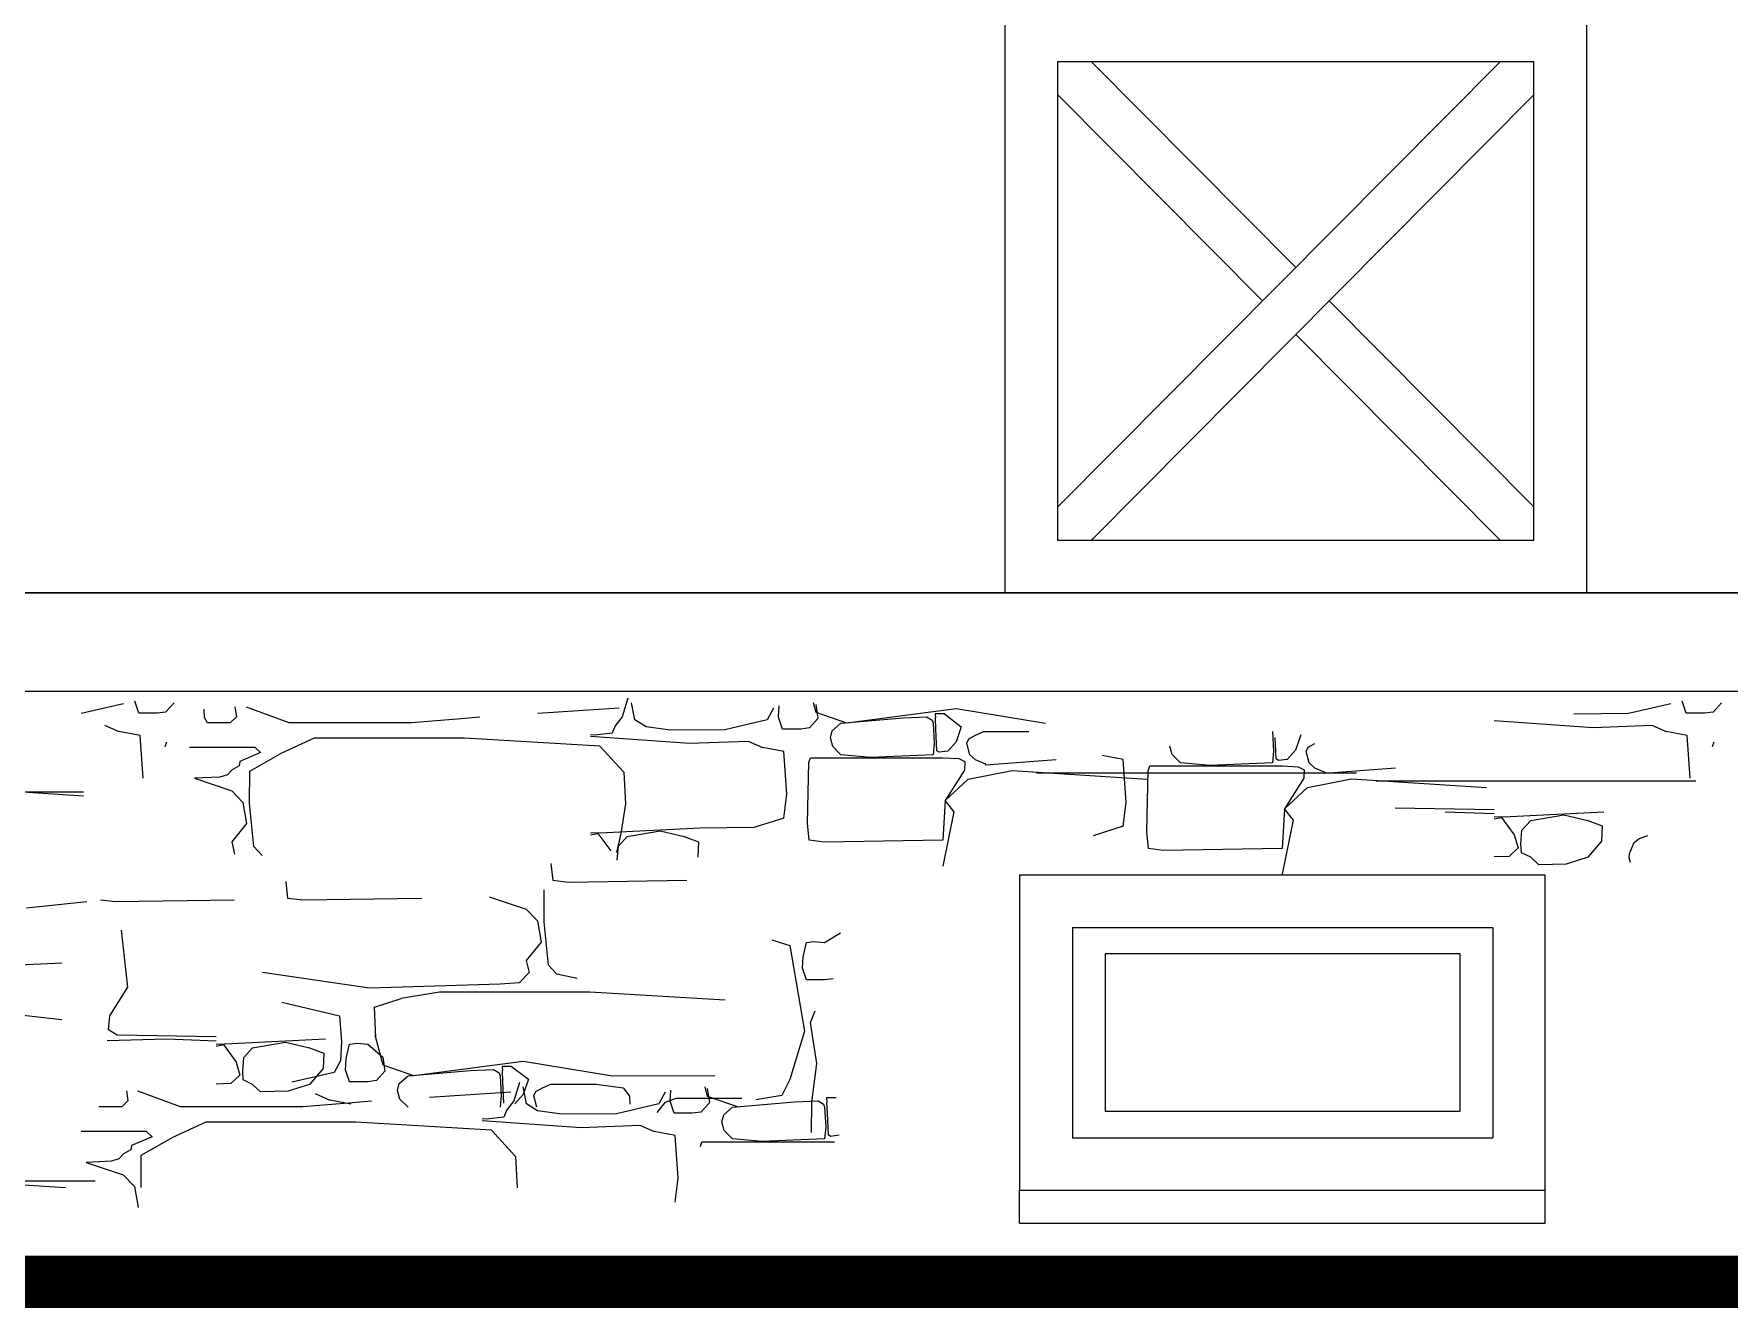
# Model space of a CAD drawing. Header units: millimetres. Extents: x 85048 to 158814, y 1395 to 38919.
# Drawn here: x 115784 to 118366, y 2807 to 4749 of the extents above; entities that cross this region are included whole.
import ezdxf

# ---------------------------------------------------------------- set-up
doc = ezdxf.new("R2010")
doc.units = ezdxf.units.MM
doc.layers.add('hatches', color=8, linetype='Continuous')
doc.layers.add('wall', color=5, linetype='Continuous')

msp = doc.modelspace()

# ---------------------------------------------------------------- linework, layer by layer
at = {"layer": 'hatches', "color": 252, "ltscale": 50, "true_color": 0x8f9991}
for p, q in [((115920.7, 3728.2, 12.1), (115856.2, 3713.2, 12.1)), ((115944, 3714, 12.1), (115937.9, 3732.1, 12.1)), ((115997.7, 3729.9, 12.1), (115984.8, 3715.7, 12.1)), ((116044.2, 3707.2, -43.9), (116043.3, 3720.3, -43.9)), ((116090, 3723.6, -43.9), (116092.5, 3708.2, -43.9)), ((116172.7, 3699.4, -43.9), (116107.7, 3723.2, -43.9)), ((116551.7, 3714, -43.9), (116675.5, 3722.2, -43.9)), ((116688.7, 3736.6, -99.9), (116680.1, 3708.5, -99.9)), ((116699.5, 3703.9, -99.9), (116694.3, 3729.9, -99.9)), ((116910.6, 3721.4, -99.9), (116901, 3703.9, -99.9)), ((116918.2, 3707.7, -99.9), (116919.3, 3724.9, -99.9)), ((116975.5, 3714.8, -99.9), (116971.5, 3729.9, -99.9)), ((116974.9, 3727.1, -99.9), (116978.1, 3705.6, -99.9)), ((117188.9, 3720.6, -99.9), (117022.3, 3698.7, -99.9)), ((117324.8, 3698.1, -99.9), (117188.9, 3720.6, -99.9)), ((118277.4, 3728.2, 15.9), (118212.9, 3713.2, 15.9)), ((118300.7, 3714, 15.9), (118294.6, 3732.1, 15.9)), ((118354.4, 3729.9, 15.9), (118341.6, 3715.7, 15.9)), ((115891.7, 3695.8, 12.1), (115913.7, 3686, 12.1)), ((115971.7, 3714, 12.1), (115944, 3714, 12.1)), ((115984.8, 3715.7, 12.1), (115971.7, 3714, 12.1)), ((116048.3, 3699.4, -43.9), (116044.2, 3707.2, -43.9)), ((116083.3, 3699.4, -43.9), (116048.3, 3699.4, -43.9)), ((116092.5, 3708.2, -43.9), (116083.3, 3699.4, -43.9)), ((116359, 3699.4, -43.9), (116172.7, 3699.4, -43.9)), ((116434.7, 3705.3, -43.9), (116359, 3699.4, -43.9)), ((116463.4, 3707.7, -43.9), (116434.7, 3705.3, -43.9)), ((116669.4, 3694.6, -99.9), (116664.9, 3683.4, -99.9)), ((116680.1, 3708.5, -99.9), (116669.4, 3694.6, -99.9)), ((116716.6, 3693.1, -99.9), (116699.5, 3703.9, -99.9)), ((116753.5, 3688, -99.9), (116716.6, 3693.1, -99.9)), ((116901, 3703.9, -99.9), (116836.6, 3688.8, -99.9)), ((116924.4, 3689.7, -99.9), (116918.2, 3707.7, -99.9)), ((116978.1, 3705.6, -99.9), (116965.2, 3691.4, -99.9)), ((117022.3, 3698.7, -99.9), (116975.5, 3714.8, -99.9)), ((116999.9, 3687, -99.9), (117013.4, 3698.7, -99.9)), ((117013.4, 3698.7, -99.9), (117108, 3706.6, -99.9)), ((117108, 3706.6, -99.9), (117143.7, 3708.2, -99.9)), ((117143.7, 3708.2, -99.9), (117152.1, 3703.3, -99.9)), ((117152.1, 3703.3, -99.9), (117153.7, 3698.7, -99.9)), ((117153.7, 3698.7, -99.9), (117155.4, 3668.4, -99.9)), ((117171.1, 3713.1, -99.9), (117156.7, 3712.9, -99.9)), ((117156.7, 3712.9, -99.9), (117157.2, 3706.6, -99.9)), ((117157.9, 3689.5, -99.9), (117157.2, 3706.6, -99.9)), ((117171.1, 3713.1, -99.9), (117196.7, 3693.3, -99.9)), ((117196.7, 3693.3, -99.9), (117188.8, 3670.2, -99.9)), ((118008.5, 3703, 15.9), (118159.3, 3692.3, 15.9)), ((118212.9, 3713.2, 15.9), (118129.8, 3712.4, 15.9)), ((118159.3, 3692.3, 15.9), (118248.4, 3695.8, 15.9)), ((118248.4, 3695.8, 15.9), (118270.5, 3686, 15.9)), ((118328.4, 3714, 15.9), (118300.7, 3714, 15.9)), ((118341.6, 3715.7, 15.9), (118328.4, 3714, 15.9)), ((115945.8, 3679.9, 12.1), (115913.7, 3686, 12.1)), ((115950.3, 3614.8, 12.1), (115945.8, 3679.9, 12.1)), ((115984, 3663.1, 12.1), (115986.5, 3670.4, 12.1)), ((116211, 3675.8, -43.9), (116159.2, 3652, 12.1)), ((116439.8, 3675.8, -43.9), (116211, 3675.8, -43.9)), ((116646.3, 3663.8, -43.9), (116439.8, 3675.8, -43.9)), ((116638.2, 3680.4, -99.9), (116632.1, 3680.8, -99.9)), ((116632.1, 3678.7, -99.9), (116782.9, 3668, -99.9)), ((116664.9, 3683.4, -99.9), (116638.2, 3680.4, -99.9)), ((116836.6, 3688.8, -99.9), (116753.5, 3688, -99.9)), ((116782.9, 3668, -99.9), (116872.1, 3671.5, -99.9)), ((116872.1, 3671.5, -99.9), (116894.1, 3661.7, -99.9)), ((116952.1, 3689.7, -99.9), (116924.4, 3689.7, -99.9)), ((116965.2, 3691.4, -99.9), (116952.1, 3689.7, -99.9)), ((116997.2, 3676.3, -99.9), (116999.9, 3687, -99.9)), ((117000.9, 3663.3, -99.9), (116997.2, 3676.3, -99.9)), ((117155.4, 3668.4, -99.9), (117153.7, 3650.7, -99.9)), ((117159.3, 3656.8, -99.9), (117157.9, 3689.5, -99.9)), ((117188.8, 3670.2, -99.9), (117176, 3656, -99.9)), ((117205, 3668, -99.9), (117208.1, 3674.8, -99.9)), ((117209.7, 3650.7, -99.9), (117205, 3668, -99.9)), ((117208.1, 3674.8, -99.9), (117218.3, 3680.4, -99.9)), ((117218.3, 3680.4, -99.9), (117231.1, 3685.8, -99.9)), ((117231.1, 3685.8, -99.9), (117266.9, 3686.1, -99.9)), ((117266.9, 3686.1, -99.9), (117299.7, 3685.9, -99.9)), ((117670.6, 3686.1, 12.1), (117672.3, 3655.9, 12.1)), ((117676.2, 3644.3, 12.1), (117674.8, 3677, 12.1)), ((117713.6, 3680.8, 12.1), (117705.7, 3657.7, 12.1)), ((117725, 3662.3, 12.1), (117735.2, 3667.9, 12.1)), ((118302.5, 3679.9, 15.9), (118270.5, 3686, 15.9)), ((118307, 3614.8, 15.9), (118302.5, 3679.9, 15.9)), ((118340.8, 3663.1, 15.9), (118343.2, 3670.4, 15.9)), ((116121, 3661.8, 12.1), (116021.1, 3661.8, 12.1)), ((116129.3, 3653.8, 12.1), (116097.9, 3640.4, 12.1)), ((116112.8, 3625.4, 12.1), (116159.2, 3652, 12.1)), ((116121, 3661.8, 12.1), (116129.3, 3653.8, 12.1)), ((116682.8, 3623.8, 12.1), (116646.3, 3663.8, -43.9)), ((116926.2, 3655.6, -99.9), (116894.1, 3661.7, -99.9)), ((116930.7, 3590.5, -99.9), (116926.2, 3655.6, -99.9)), ((116964.4, 3638.8, -99.9), (116966.9, 3646.1, -99.9)), ((116966.9, 3646.1, -99.9), (117168.6, 3646.1, -99.9)), ((117013.4, 3650.7, -99.9), (117000.9, 3663.3, -99.9)), ((117058.6, 3646.5, -99.9), (117013.4, 3650.7, -99.9)), ((117153.7, 3650.7, -99.9), (117058.6, 3646.5, -99.9)), ((117162.8, 3654.3, -99.9), (117159.3, 3656.8, -99.9)), ((117176, 3656, -99.9), (117162.8, 3654.3, -99.9)), ((117168.6, 3646.1, -99.9), (117193, 3644.9, -99.9)), ((117193, 3644.9, -99.9), (117202, 3640.1, -99.9)), ((117218.3, 3642.6, -99.9), (117209.7, 3650.7, -99.9)), ((117234, 3636.1, -99.9), (117218.3, 3642.6, -99.9)), ((117341, 3642.6, -99.9), (117233.5, 3634.7, -99.9)), ((117443.1, 3643.1, 12.1), (117411, 3649.2, 12.1)), ((117447.6, 3578, 12.1), (117443.1, 3643.1, 12.1)), ((117517.8, 3650.8, 12.1), (117514.1, 3663.8, 12.1)), ((117530.4, 3638.1, 12.1), (117517.8, 3650.8, 12.1)), ((117672.3, 3655.9, 12.1), (117670.6, 3638.1, 12.1)), ((117679.7, 3641.7, 12.1), (117676.2, 3644.3, 12.1)), ((117692.9, 3643.4, 12.1), (117679.7, 3641.7, 12.1)), ((117705.7, 3657.7, 12.1), (117692.9, 3643.4, 12.1)), ((117721.9, 3655.5, 12.1), (117725, 3662.3, 12.1)), ((117726.6, 3638.1, 12.1), (117721.9, 3655.5, 12.1)), ((116067.4, 3616.6, 12.1), (116028.9, 3614.7, 12.1)), ((116078.8, 3620.1, 12.1), (116067.4, 3616.6, 12.1)), ((116086, 3627.8, 12.1), (116078.8, 3620.1, 12.1)), ((116097, 3633.9, 12.1), (116086, 3627.8, 12.1)), ((116097.9, 3640.4, 12.1), (116097, 3633.9, 12.1)), ((116112.6, 3576.6, 12.1), (116112.8, 3625.4, 12.1)), ((116682.8, 3623.8, 12.1), (116685.4, 3575.9, 12.1)), ((116962.2, 3546.2, -99.9), (116964.4, 3638.8, -99.9)), ((117201.3, 3627.3, -99.9), (117172, 3580.7, -99.9)), ((117202, 3640.1, -99.9), (117201.3, 3627.3, -99.9)), ((117207.3, 3613.2, -99.9), (117274, 3626.5, -99.9)), ((117233.5, 3634.7, -99.9), (117234, 3636.1, -99.9)), ((117274, 3626.5, -99.9), (117479.6, 3613.2, -99.9)), ((117798.5, 3622.7, 123), (117311.1, 3622.7, 123)), ((117479.1, 3533.7, 12.1), (117481.3, 3626.3, 12.1)), ((117481.3, 3626.3, 12.1), (117483.8, 3633.6, 12.1)), ((117483.8, 3633.6, 12.1), (117685.5, 3633.6, 12.1)), ((117575.5, 3634, 12.1), (117530.4, 3638.1, 12.1)), ((117670.6, 3638.1, 12.1), (117575.5, 3634, 12.1)), ((117685.5, 3633.6, 12.1), (117709.9, 3632.4, 12.1)), ((117709.9, 3632.4, 12.1), (117718.9, 3627.6, 12.1)), ((117718.9, 3627.6, 12.1), (117718.2, 3614.8, 12.1)), ((117735.2, 3630.1, 12.1), (117726.6, 3638.1, 12.1)), ((117750.9, 3623.6, 12.1), (117735.2, 3630.1, 12.1)), ((117857.9, 3630.1, 12.1), (117750.4, 3622.2, 12.1)), ((117750.4, 3622.2, 12.1), (117750.9, 3623.6, 12.1)), ((115717, 3597.2, 12.1), (115859.9, 3588, 12.1)), ((115859.8, 3593.5, 235), (115754.1, 3593.5, 235)), ((116028.9, 3614.7, 12.1), (116085.4, 3595.7, 12.1)), ((116085.4, 3595.7, 12.1), (116102.5, 3578, 12.1)), ((116926.2, 3554.1, -99.9), (116930.7, 3590.5, -99.9)), ((117172, 3580.7, -99.9), (117207.3, 3613.2, -99.9)), ((117718.2, 3614.8, 12.1), (117688.9, 3568.2, 12.1)), ((117688.9, 3568.2, 12.1), (117724.2, 3600.7, 12.1)), ((117724.2, 3600.7, 12.1), (117790.9, 3613.9, 12.1)), ((117790.9, 3613.9, 12.1), (117996.5, 3600.7, 12.1)), ((118315.4, 3610.2, 235), (117828, 3610.2, 235)), ((116102.5, 3578, 12.1), (116108, 3545.8, 12.1)), ((116119.1, 3510.7, 12.1), (116112.6, 3576.6, 12.1)), ((116685.4, 3575.9, 12.1), (116678, 3530.4, 12.1)), ((117172, 3580.7, -99.9), (117168.6, 3520.2, -99.9)), ((117168.8, 3481, -99.9), (117185.9, 3563.7, -99.9)), ((117185.9, 3563.7, -99.9), (117172, 3580.7, -99.9)), ((117443.1, 3541.5, 12.1), (117447.6, 3578, 12.1)), ((117688.9, 3568.2, 12.1), (117685.5, 3507.7, 12.1)), ((117702.8, 3551.1, 12.1), (117688.9, 3568.2, 12.1)), ((118008.5, 3566.7, 15.9), (117857.7, 3569.4, 15.9)), ((118008.5, 3560.3, 15.9), (117933.7, 3563.2, 15.9)), ((116108, 3545.8, 12.1), (116085.4, 3517.8, 12.1)), ((116798.7, 3538.8, -99.9), (116656.1, 3531.8, -99.9)), ((116880.5, 3539.6, -99.9), (116798.7, 3538.8, -99.9)), ((116926.2, 3554.1, -99.9), (116880.5, 3539.6, -99.9)), ((116964.9, 3520.2, -99.9), (116962.2, 3546.2, -99.9)), ((117443.1, 3541.5, 12.1), (117397.4, 3527.1, 12.1)), ((117685.7, 3468.5, 12.1), (117702.8, 3551.1, 12.1)), ((118032.5, 3556.1, 15.9), (118008.5, 3555.4, 15.9)), ((118008.5, 3552.9, 15.9), (118019.6, 3555.1, 15.9)), ((118019.6, 3555.1, 15.9), (118038.9, 3528.4, 15.9)), ((118175.1, 3563.1, 15.9), (118032.5, 3556.1, 15.9)), ((118050.6, 3535.4, 15.9), (118064.3, 3550.3, 15.9)), ((118064.3, 3550.3, 15.9), (118114.2, 3558.8, 15.9)), ((118114.2, 3558.8, 15.9), (118150.9, 3550.3, 15.9)), ((118150.9, 3550.3, 15.9), (118172.7, 3542.2, 15.9)), ((118172.7, 3542.2, 15.9), (118171.8, 3518.8, 15.9)), ((116085.4, 3517.8, 12.1), (116089.9, 3499.2, 12.1)), ((116656.1, 3531.8, -99.9), (116632.1, 3531.1, -99.9)), ((116632.1, 3528.6, -99.9), (116643.2, 3530.8, -99.9)), ((116643.2, 3530.8, -99.9), (116662.6, 3504.1, -99.9)), ((116678, 3530.4, 12.1), (116671.3, 3501.6, 12.1)), ((116674.3, 3511.1, -99.9), (116687.9, 3526, -99.9)), ((116687.9, 3526, -99.9), (116737.9, 3534.5, -99.9)), ((116737.9, 3534.5, -99.9), (116774.6, 3526, -99.9)), ((116774.6, 3526, -99.9), (116796.4, 3517.9, -99.9)), ((116796.4, 3517.9, -99.9), (116795.4, 3494.5, -99.9)), ((116987.8, 3517.4, -99.9), (116964.9, 3520.2, -99.9)), ((117168.6, 3520.2, -99.9), (116987.8, 3517.4, -99.9)), ((117481.8, 3507.7, 12.1), (117479.1, 3533.7, 12.1)), ((118038.9, 3528.4, 15.9), (118044.8, 3508.7, 15.9)), ((118049, 3514.3, 15.9), (118050.6, 3535.4, 15.9)), ((118050, 3501.1, 15.9), (118049, 3514.3, 15.9)), ((118171.8, 3518.8, 15.9), (118150.9, 3494.3, 15.9)), ((118215.7, 3503.6, 15.9), (118221.3, 3517, 15.9)), ((118221.3, 3517, 15.9), (118229.1, 3522.8, 15.9)), ((118229.1, 3522.8, 15.9), (118242.3, 3527.3, 15.9)), ((116131.8, 3496.8, 12.1), (116119.1, 3510.7, 12.1)), ((116672.7, 3490, -99.9), (116674.3, 3511.1, -99.9)), ((117504.7, 3504.9, 12.1), (117481.8, 3507.7, 12.1)), ((117685.5, 3507.7, 12.1), (117504.7, 3504.9, 12.1)), ((118030.9, 3495.6, 15.9), (118008.5, 3494.9, 15.9)), ((118044.8, 3508.7, 15.9), (118030.9, 3495.6, 15.9)), ((118064.3, 3494.3, 15.9), (118050, 3501.1, 15.9)), ((118076.2, 3482.9, 15.9), (118064.3, 3494.3, 15.9)), ((118150.9, 3494.3, 15.9), (118117.7, 3483.9, 15.9)), ((118213.7, 3493.9, 15.9), (118214.3, 3499.8, 15.9)), ((118216, 3486.6, 15.9), (118213.7, 3493.9, 15.9)), ((118214.3, 3499.8, 15.9), (118215.7, 3503.6, 15.9)), ((116575, 3458.8, 12.1), (116572.2, 3484.9, 12.1)), ((118117.7, 3483.9, 15.9), (118076.2, 3482.9, 15.9)), ((116171.1, 3431.6, 12.1), (116168.3, 3457.6, 12.1)), ((116561.2, 3396, -43.9), (116561.3, 3444.8, -43.9)), ((116597.9, 3456.1, 12.1), (116575, 3458.8, 12.1)), ((116778.7, 3458.8, 12.1), (116597.9, 3456.1, 12.1)), ((115864.7, 3426.4, 12.1), (115772.9, 3416.8, 12.1)), ((115908.4, 3426.2, 12.1), (115885.5, 3428.9, 12.1)), ((116089.2, 3428.9, 12.1), (115908.4, 3426.2, 12.1)), ((116194, 3428.8, 12.1), (116171.1, 3431.6, 12.1)), ((116374.8, 3431.6, 12.1), (116194, 3428.8, 12.1)), ((116477.5, 3434, -43.9), (116534, 3415.1, -43.9)), ((116534, 3415.1, -43.9), (116551.1, 3397.4, -43.9)), ((115927.3, 3296.6, 12.1), (115917.6, 3383.4, 12.1)), ((116551.1, 3397.4, -43.9), (116556.6, 3365.1, -43.9)), ((116567.7, 3330.1, -43.9), (116561.2, 3396, -43.9)), ((116556.6, 3365.1, -43.9), (116534, 3337.2, -43.9)), ((116908, 3368.6, -99.9), (116935.4, 3359.8, -99.9)), ((116935.4, 3359.8, -99.9), (116957.8, 3229.5, -99.9)), ((116955.7, 3342.5, -99.9), (116960.8, 3364.4, -99.9)), ((116960.8, 3364.4, -99.9), (116972.4, 3365.9, -99.9)), ((116972.4, 3365.9, -99.9), (116988.5, 3364.4, -99.9)), ((116988.5, 3364.4, -99.9), (117012.5, 3379.2, -99.9)), ((115672.1, 3326.1, 12.1), (115826.5, 3333.7, 12.1)), ((116534, 3337.2, -43.9), (116538.4, 3318.6, -43.9)), ((116954.7, 3325.3, -99.9), (116955.7, 3342.5, -99.9)), ((116295.5, 3294.8, -43.9), (116132.4, 3318.6, -43.9)), ((116538.4, 3318.6, -43.9), (116523.1, 3303.1, -43.9)), ((116580.4, 3316.2, -43.9), (116567.7, 3330.1, -43.9)), ((116611.4, 3309.4, -43.9), (116580.4, 3316.2, -43.9)), ((116960.8, 3307.3, -99.9), (116954.7, 3325.3, -99.9)), ((116988.5, 3307.3, -99.9), (116960.8, 3307.3, -99.9)), ((117001.6, 3309, -99.9), (116988.5, 3307.3, -99.9)), ((115900, 3252.8, 12.1), (115927.3, 3296.6, 12.1)), ((116494.4, 3300.7, -43.9), (116295.5, 3294.8, -43.9)), ((116401.8, 3288.7, -155.9), (116343.6, 3278.9, -99.9)), ((116630.7, 3288.7, -155.9), (116401.8, 3288.7, -155.9)), ((116523.1, 3303.1, -43.9), (116494.4, 3300.7, -43.9)), ((116837.1, 3276.7, -155.9), (116630.7, 3288.7, -155.9)), ((115826.5, 3246.7, 12.1), (115753.9, 3254.9, 12.1)), ((116161.9, 3273.5, -99.9), (116249.8, 3252.7, -99.9)), ((116303.1, 3265.8, -99.9), (116343.6, 3278.9, -99.9)), ((116304.9, 3219.6, -99.9), (116303.1, 3265.8, -99.9)), ((116967.2, 3242.5, -99.9), (116973.9, 3260.5, -99.9)), ((115897.5, 3231.5, 12.1), (115900, 3252.8, 12.1)), ((115910.8, 3223.2, 12.1), (115897.5, 3231.5, 12.1)), ((116249.8, 3252.7, -99.9), (116252.5, 3213.6, -99.9)), ((116957.8, 3229.5, -99.9), (116935.4, 3155.4, -99.9)), ((116976.5, 3180, -99.9), (116967.2, 3242.5, -99.9)), ((115986.7, 3217, 12.1), (115895.6, 3214.5, 12.1)), ((116061.5, 3220.5, 12.1), (115910.8, 3223.2, 12.1)), ((116061.5, 3214.1, 12.1), (115986.7, 3217, 12.1)), ((116085.5, 3209.9, 12.1), (116061.5, 3209.2, 12.1)), ((116061.5, 3206.7, 12.1), (116072.7, 3208.9, 12.1)), ((116072.7, 3208.9, 12.1), (116092, 3182.2, 12.1)), ((116228.1, 3216.9, 12.1), (116085.5, 3209.9, 12.1)), ((116103.7, 3189.2, 12.1), (116117.3, 3204.1, 12.1)), ((116117.3, 3204.1, 12.1), (116167.3, 3212.6, 12.1)), ((116167.3, 3212.6, 12.1), (116204, 3204.1, 12.1)), ((116204, 3204.1, 12.1), (116225.8, 3196, 12.1)), ((116252.5, 3213.6, -99.9), (116251.1, 3184, -99.9)), ((116259.9, 3187.6, -99.9), (116264.9, 3209.5, -99.9)), ((116264.9, 3209.5, -99.9), (116276.5, 3210.9, -99.9)), ((116276.5, 3210.9, -99.9), (116292.6, 3209.5, -99.9)), ((116292.6, 3209.5, -99.9), (116315.4, 3189.7, -99.9)), ((116316.1, 3177.5, -99.9), (116303.9, 3223.1, -99.9)), ((116092, 3182.2, 12.1), (116097.8, 3162.5, 12.1)), ((116102.1, 3168.1, 12.1), (116103.7, 3189.2, 12.1)), ((116225.8, 3196, 12.1), (116224.8, 3172.6, 12.1)), ((116251.1, 3184, -99.9), (116241.6, 3166.5, -99.9)), ((116258.8, 3170.4, -99.9), (116259.9, 3187.6, -99.9)), ((116315.4, 3189.7, -99.9), (116318.6, 3168.2, -99.9)), ((116362.8, 3161.3, -99.9), (116316.1, 3177.5, -99.9)), ((116529.4, 3183.3, -99.9), (116362.8, 3161.3, -99.9)), ((116665.4, 3160.7, -99.9), (116529.4, 3183.3, -99.9)), ((116968.9, 3120.4, -99.9), (116976.5, 3180, -99.9)), ((116097.8, 3162.5, 12.1), (116084, 3149.4, 12.1)), ((116103.1, 3154.9, 12.1), (116102.1, 3168.1, 12.1)), ((116117.3, 3148.1, 12.1), (116103.1, 3154.9, 12.1)), ((116241.6, 3166.5, -99.9), (116177.1, 3151.5, -99.9)), ((116224.8, 3172.6, 12.1), (116204, 3148.1, 12.1)), ((116264.9, 3152.3, -99.9), (116258.8, 3170.4, -99.9)), ((116292.6, 3152.3, -99.9), (116264.9, 3152.3, -99.9)), ((116305.8, 3154, -99.9), (116292.6, 3152.3, -99.9)), ((116318.6, 3168.2, -99.9), (116305.8, 3154, -99.9)), ((116340.5, 3149.7, -99.9), (116354, 3161.3, -99.9)), ((116354, 3161.3, -99.9), (116448.5, 3169.3, -99.9)), ((116448.5, 3169.3, -99.9), (116484.2, 3170.8, -99.9)), ((116484.2, 3170.8, -99.9), (116492.7, 3166, -99.9)), ((116492.7, 3166, -99.9), (116494.2, 3161.3, -99.9)), ((116494.2, 3161.3, -99.9), (116495.9, 3131.1, -99.9)), ((116511.6, 3175.7, -99.9), (116497.2, 3175.6, -99.9)), ((116497.2, 3175.6, -99.9), (116497.7, 3169.2, -99.9)), ((116498.4, 3152.2, -99.9), (116497.7, 3169.2, -99.9)), ((116499.9, 3119.4, -99.9), (116498.4, 3152.2, -99.9)), ((116511.6, 3175.7, -99.9), (116537.2, 3156, -99.9)), ((116523.5, 3151.3, -96.1), (116514.9, 3123.3, -96.1)), ((116537.2, 3156, -99.9), (116529.4, 3132.8, -99.9)), ((116821.3, 3161.2, -99.9), (116665.4, 3160.7, -99.9)), ((116935.4, 3155.4, -99.9), (116923.3, 3131.3, -99.9)), ((115924.9, 3138.3, -40.1), (115927.3, 3122.9, -40.1)), ((116007.5, 3114.1, -40.1), (115942.5, 3138, -40.1)), ((116084, 3149.4, 12.1), (116061.5, 3148.7, 12.1)), ((116129.2, 3136.7, 12.1), (116117.3, 3148.1, 12.1)), ((116170.8, 3137.7, 12.1), (116129.2, 3136.7, 12.1)), ((116204, 3148.1, 12.1), (116170.8, 3137.7, 12.1)), ((116212.6, 3134.1, -99.9), (116234.7, 3124.3, -99.9)), ((116266.7, 3118.2, -99.9), (116234.7, 3124.3, -99.9)), ((116337.7, 3139, -99.9), (116340.5, 3149.7, -99.9)), ((116341.4, 3125.9, -99.9), (116337.7, 3139, -99.9)), ((116354, 3113.3, -99.9), (116341.4, 3125.9, -99.9)), ((116386.5, 3128.8, -40.1), (116510.3, 3136.9, -40.1)), ((116495.9, 3131.1, -99.9), (116494.2, 3113.3, -99.9)), ((116529.4, 3132.8, -99.9), (116516.5, 3118.6, -99.9)), ((116534.3, 3118.6, -96.1), (116529.1, 3144.6, -96.1)), ((116545.6, 3130.7, -99.9), (116548.6, 3137.4, -99.9)), ((116550.2, 3113.3, -99.9), (116545.6, 3130.7, -99.9)), ((116548.6, 3137.4, -99.9), (116558.9, 3143.1, -99.9)), ((116558.9, 3143.1, -99.9), (116571.6, 3148.4, -99.9)), ((116571.6, 3148.4, -99.9), (116607.4, 3148.7, -99.9)), ((116607.4, 3148.7, -99.9), (116640.2, 3148.5, -99.9)), ((116640.2, 3148.5, -99.9), (116681.6, 3143.1, -99.9)), ((116681.6, 3143.1, -99.9), (116691.3, 3130.4, -99.9)), ((116691.3, 3130.4, -99.9), (116691.7, 3118.2, -99.9)), ((116745.4, 3136.1, -96.1), (116735.9, 3118.6, -96.1)), ((116746.3, 3121.1, -99.9), (116762.4, 3127.2, -99.9)), ((116753.1, 3122.5, -96.1), (116754.1, 3139.6, -96.1)), ((116762.4, 3127.2, -99.9), (116862.3, 3127.2, -99.9)), ((116810.3, 3129.5, -96.1), (116806.3, 3144.6, -96.1)), ((116809.7, 3141.8, -96.1), (116812.9, 3120.3, -96.1)), ((116857.1, 3113.4, -96.1), (116810.3, 3129.5, -96.1)), ((116923.3, 3131.3, -99.9), (116883.8, 3124.8, -99.9)), ((117005.9, 3127.8, -96.1), (116991.5, 3127.7, -96.1)), ((116991.5, 3127.7, -96.1), (116992, 3121.3, -96.1)), ((115918.1, 3114.1, -40.1), (115883.1, 3114.1, -40.1)), ((115927.3, 3122.9, -40.1), (115918.1, 3114.1, -40.1)), ((116193.8, 3114.1, -40.1), (116007.5, 3114.1, -40.1)), ((116269.5, 3120, -40.1), (116193.8, 3114.1, -40.1)), ((116298.2, 3122.4, -40.1), (116269.5, 3120, -40.1)), ((116504.3, 3109.3, -96.1), (116499.7, 3098.1, -96.1)), ((116514.9, 3123.3, -96.1), (116504.3, 3109.3, -96.1)), ((116551.4, 3107.8, -96.1), (116534.3, 3118.6, -96.1)), ((116588.3, 3102.8, -96.1), (116551.4, 3107.8, -96.1)), ((116671.4, 3103.5, -96.1), (116588.3, 3102.8, -96.1)), ((116735.9, 3118.6, -96.1), (116671.4, 3103.5, -96.1)), ((116733.4, 3105.3, -99.9), (116746.3, 3121.1, -99.9)), ((116759.2, 3104.4, -96.1), (116753.1, 3122.5, -96.1)), ((116786.9, 3104.4, -96.1), (116759.2, 3104.4, -96.1)), ((116800, 3106.1, -96.1), (116786.9, 3104.4, -96.1)), ((116812.9, 3120.3, -96.1), (116800, 3106.1, -96.1)), ((116832, 3091, -96.1), (116834.8, 3101.8, -96.1)), ((116834.8, 3101.8, -96.1), (116848.3, 3113.4, -96.1)), ((116848.3, 3113.4, -96.1), (116942.8, 3121.4, -96.1)), ((116942.8, 3121.4, -96.1), (116978.5, 3122.9, -96.1)), ((116968.4, 3075.1, -99.9), (116968.9, 3120.4, -99.9)), ((116978.5, 3122.9, -96.1), (116987, 3118, -96.1)), ((116987, 3118, -96.1), (116988.5, 3113.4, -96.1)), ((116988.5, 3113.4, -96.1), (116990.2, 3083.2, -96.1)), ((116992.7, 3104.2, -96.1), (116992, 3121.3, -96.1)), ((116994.2, 3071.5, -96.1), (116992.7, 3104.2, -96.1)), ((115955.8, 3076.6, 15.9), (115855.9, 3076.6, 15.9)), ((115955.8, 3076.6, 15.9), (115964.2, 3068.5, 15.9)), ((116045.8, 3090.5, -40.1), (115994, 3066.7, 15.9)), ((116274.6, 3090.5, -40.1), (116045.8, 3090.5, -40.1)), ((116481.1, 3078.5, -40.1), (116274.6, 3090.5, -40.1)), ((116473, 3095.2, -96.1), (116467, 3095.5, -96.1)), ((116467, 3093.4, -96.1), (116617.8, 3082.7, -96.1)), ((116499.7, 3098.1, -96.1), (116473, 3095.2, -96.1)), ((116517.6, 3038.5, 15.9), (116481.1, 3078.5, -40.1)), ((116617.8, 3082.7, -96.1), (116706.9, 3086.2, -96.1)), ((116706.9, 3086.2, -96.1), (116728.9, 3076.4, -96.1)), ((116761, 3070.3, -96.1), (116728.9, 3076.4, -96.1)), ((116835.7, 3078, -96.1), (116832, 3091, -96.1)), ((116848.3, 3065.4, -96.1), (116835.7, 3078, -96.1)), ((116990.2, 3083.2, -96.1), (116988.5, 3065.4, -96.1)), ((115931.8, 3048.6, 15.9), (115920.8, 3042.5, 15.9)), ((115932.7, 3055.1, 15.9), (115931.8, 3048.6, 15.9)), ((115964.2, 3068.5, 15.9), (115932.7, 3055.1, 15.9)), ((115947.6, 3040.1, 15.9), (115994, 3066.7, 15.9)), ((116765.5, 3005.2, -96.1), (116761, 3070.3, -96.1)), ((116799.2, 3053.5, -96.1), (116801.7, 3060.8, -96.1)), ((116801.7, 3060.8, -96.1), (117003.5, 3060.8, -96.1)), ((116893.5, 3061.2, -96.1), (116848.3, 3065.4, -96.1)), ((116988.5, 3065.4, -96.1), (116893.5, 3061.2, -96.1)), ((116997.6, 3069, -96.1), (116994.2, 3071.5, -96.1)), ((117010.8, 3070.7, -96.1), (116997.6, 3069, -96.1)), ((115902.2, 3031.3, 15.9), (115863.7, 3029.4, 15.9)), ((115863.7, 3029.4, 15.9), (115920.2, 3010.5, 15.9)), ((115913.7, 3034.8, 15.9), (115902.2, 3031.3, 15.9)), ((115920.8, 3042.5, 15.9), (115913.7, 3034.8, 15.9)), ((115947.4, 2991.3, 15.9), (115947.6, 3040.1, 15.9)), ((116517.6, 3038.5, 15.9), (116520.2, 2990.6, 15.9)), ((115626.5, 3004.5, 12.1), (115832.1, 2991.2, 12.1)), ((115877.4, 3000.8, 235), (115663.6, 3000.8, 235)), ((115920.2, 3010.5, 15.9), (115937.4, 2992.7, 15.9)), ((116761, 2968.8, -96.1), (116765.5, 3005.2, -96.1)), ((115937.4, 2992.7, 15.9), (115942.8, 2960.5, 15.9))]:
    msp.add_line(p, q, dxfattribs=at)
at = {"layer": 'wall', "color": 250, "linetype": 'Continuous', "lineweight": 15, "ltscale": 0.13}
for p, q in [((117263.7, 3897.2, 0.7), (117263.7, 4782.2, 0.7)), ((118148.7, 4782.2, 0.7), (118148.7, 3897.2, 0.7)), ((117343.7, 4707.2, 0.7), (118068.7, 4707.2, 0.7)), ((117343.7, 3977.2, 0.7), (117343.7, 4707.2, 0.7)), ((117343.7, 4028.3, 0.2), (118017.9, 4707.2, 0.7)), ((117394.4, 4707.2, 0.7), (117706.2, 4393.3, 0.5)), ((118068.7, 3977.2, 0.7), (118068.7, 4707.2, 0.7)), ((117343.7, 4656.1, 0.7), (117655.4, 4342.2, 0.5)), ((117394.4, 3977.2, 0.2), (118068.7, 4656.1, 0.7)), ((117756.9, 4342.2, 0.4), (118068.7, 4028.3, 0.2)), ((117706.2, 4291.1, 0.4), (118017.9, 3977.2, 0.2)), ((118068.7, 3977.2, 0.2), (117343.7, 3977.2, 0.2)), ((112700.9, 3897.2, 0.2), (118660.9, 3897.2, 0.2)), ((118660.9, 3897.2, 0.2), (112700.9, 3897.2, 0.2)), ((112700.9, 3897.2, 0.2), (118660.9, 3897.2, 0.2)), ((118660.9, 3897.2, 0.2), (112700.9, 3897.2, 0.2)), ((118660.9, 3747.2, 0.2), (112700.9, 3747.2, 0.2)), ((117365.8, 3387.1, 0.7), (117365.8, 3066.7, 0.7)), ((117365.8, 3387.1, 0.7), (118006.2, 3387.1, 0.7)), ((118006.2, 3387.1, 0.7), (118006.2, 3066.7, 0.7)), ((117415.8, 3347, 0.7), (117415.8, 3106.8, 0.7)), ((117956.2, 3347, 0.7), (117415.8, 3347, 0.7)), ((117956.2, 3347, 0.7), (117956.2, 3106.8, 0.7)), ((117956.2, 3106.8, 0.7), (117415.8, 3106.8, 0.7)), ((117365.8, 3066.7, 0.7), (118006.2, 3066.7, 0.7)), ((117285.5, 2936.8, 0.7), (117285.5, 2986.8, 0.7)), ((118085.9, 2936.8, 0.7), (118085.9, 2986.8, 0.7)), ((117285.5, 2936.8, 0.7), (118085.9, 2936.8, 0.7))]:
    msp.add_line(p, q, dxfattribs=at)
at = {"layer": 'wall', "color": 250, "linetype": 'Continuous', "lineweight": 15, "ltscale": 0.13, "elevation": 0.7}
msp.add_lwpolyline([(118085.9, 3467.1), (117285.5, 3467.1), (117285.5, 2986.8), (118085.9, 2986.8)], close=True, dxfattribs=at)
at = {"layer": 'wall', "color": 250, "linetype": 'Continuous', "lineweight": 15, "ltscale": 0.13, "const_width": 80, "elevation": 2.1}
msp.add_lwpolyline([(109650.4, 2847.2), (135491.3, 2847.2)], dxfattribs=at)

doc.saveas('drawing.dxf')
